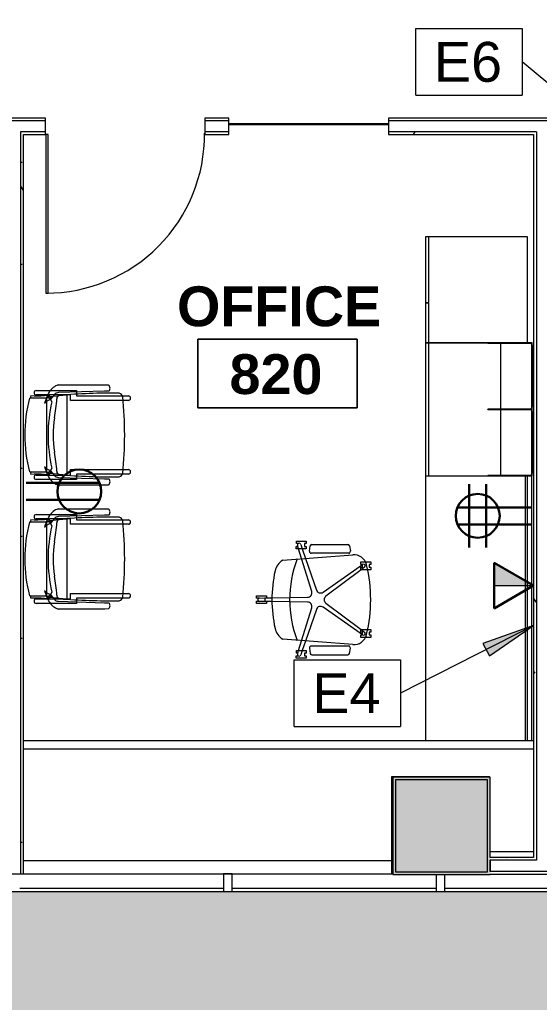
# Model space of a CAD drawing. Header units: inches. Extents: x 240 to 2120, y -1901 to 112.
# Drawn here: x 499.9 to 617.2, y -535.4 to -313.4 of the extents above; entities that cross this region are included whole.
import ezdxf

# ---------------------------------------------------------------- set-up
doc = ezdxf.new("R2010")
doc.units = ezdxf.units.IN
doc.header["$MEASUREMENT"] = 0
for name, color, linetype, lineweight in [('8th floor - 800-805 background_dwg', 8, 'Continuous', 9), ('A-ANNO-KEYN', 231, 'Continuous', 9), ('A-ANNO-NOTE', 131, 'Continuous', 13), ('A-AREA-IDEN', 2, 'Continuous', 9), ('A-DETL-GENF', 92, 'Continuous', 9), ('A-DOOR', 31, 'Continuous', 13), ('A-GLAZ', 151, 'Continuous', 13), ('A-WALL', 113, 'Continuous', 13), ('A-Wall-Bldg', 7, 'Continuous', 9), ('A-WALL-PATT', 111, 'Continuous', 13), ('I-FURN', 30, 'Continuous', 9), ('I-FURN-PNLS', 30, 'Continuous', 9), ('I-WALL', 2, 'Continuous', 13)]:
    doc.layers.add(name, color=color, linetype=linetype, lineweight=lineweight)
doc.styles.add('Arial', font='arial.ttf', dxfattribs={"height": 9})
doc.styles.add('Swis721 Lt BT_B', font='', dxfattribs={"height": 9})
doc.styles.get('Swis721 Lt BT_B').set_extended_font_data('Swis721 Lt BT', bold=True)
pattern_1 = [(0, (0, 0), (30.72, 7.68), [1.267, -21.773, 1.267, -21.773, -122.88]), (0, (0, 0), (30.72, 7.68), [-46.08, 1.267, -44.813, 1.267, -21.773, -53.76]), (0, (0, 0), (30.72, 7.68), [-115.2, 1.267, -14.093, 1.267, -37.133]), (120, (11.52, 3.84), (-22.011075, 22.7643), [1.267, -21.773, 1.267, -21.773, -122.88]), (120, (11.52, 3.84), (-22.011075, 22.7643), [-46.08, 1.267, -44.813, 1.267, -21.773, -53.76]), (120, (11.52, 3.84), (-22.011075, 22.7643), [-115.2, 1.267, -14.093, 1.267, -37.133]), (240, (15.36, 19.2), (-8.708925, -30.4443), [1.267, -21.773, 1.267, -21.773, -122.88]), (240, (15.36, 19.2), (-8.708925, -30.4443), [-46.08, 1.267, -44.813, 1.267, -21.773, -53.76]), (240, (15.36, 19.2), (-8.708925, -30.4443), [-115.2, 1.267, -14.093, 1.267, -37.133])]

# ---------------------------------------------------------------- blocks, each defined once
blk = doc.blocks.new('Single Glass Door - 36_ x 96_-5529913-FIRST FLOOR POWER _ SIGNAL')
at = {"layer": 'A-DOOR', "lineweight": 20}
for p, q in [((17.40625, 37.6875), (17.40625, 1.875)), ((17.90625, 37.6875), (17.40625, 37.6875)), ((17.90625, 1.875), (17.90625, 37.6875)), ((17.40625, 1.875), (17.90625, 1.875))]:
    blk.add_line(p, q, dxfattribs=at)
at = {"layer": 'A-DOOR', "lineweight": 9}
blk.add_arc((17.90625, 1.875), 35.8125, 90, 180.5, dxfattribs=at)
blk = doc.blocks.new('Frameless opening with glazing - 36_ x 84_-5483390-FIRST FLOOR POWER _ SIGNAL')
at = {"layer": 'A-GLAZ', "lineweight": 30}
blk.add_line((-19.5, 0.5), (16.5, 0.5), dxfattribs=at)
blk = doc.blocks.new('F - EXECUTIVE DESK 4 - F - EXECUTIVE DESK 4-V27-FIRST FLOOR POWER _ SIGNAL')
at = {"layer": 'I-FURN'}
for p, q in [((-43.5, 87.06), (-57.5, 87.06)), ((-57.5, 87.06), (-43.5, 87.06)), ((-57.5, 87), (-43.5, 87)), ((-43.5, 87), (-57.5, 87)), ((-28.5, 87.06), (-42.5, 87.06)), ((-42.5, 87.06), (-28.5, 87.06)), ((-42.5, 87), (-28.5, 87)), ((-28.5, 87), (-42.5, 87)), ((-58, 86.56), (-58, 86)), ((-58, 86), (-58, 86.56)), ((-58, 86), (-58, 77.06)), ((-58, 77.06), (-58, 86)), ((-57.94, 77.06), (-57.94, 86.56)), ((-57.94, 86.56), (-57.94, 77.06)), ((-43.06, 86.56), (-43.06, 77.06)), ((-43.06, 77.06), (-43.06, 86.56)), ((-43, 86.56), (-43, 77.06)), ((-43, 77.06), (-43, 86.56)), ((-43, 77.06), (-43, 86.56)), ((-43, 86.56), (-43, 77.06)), ((-42.94, 77.06), (-42.94, 86.56)), ((-42.94, 86.56), (-42.94, 77.06)), ((-28.06, 86.56), (-28.06, 77.06)), ((-28.06, 77.06), (-28.06, 86.56)), ((-28, 77.06), (-28, 86.56)), ((-28, 86.56), (-28, 77.06)), ((-58, 77.06), (-57.94, 77.06)), ((-57.94, 77.06), (-58, 77.06)), ((-43.06, 77.06), (-43, 77.06)), ((-43, 77.06), (-43.06, 77.06)), ((-43, 77.06), (-42.94, 77.06)), ((-42.94, 77.06), (-43, 77.06)), ((-28.06, 77.06), (-28, 77.06)), ((-28, 77.06), (-28.06, 77.06)), ((-8.52, 50.63), (-7.95, 50.63)), ((-8.52, 49.48), (-8.52, 50.63)), ((-8.52, 48.38), (-8.52, 49.48)), ((-7.95, 50.63), (-7.95, 50.25)), ((-7.95, 50.25), (-7.33, 50.25)), ((-7.33, 50.63), (-6.77, 50.63)), ((-7.33, 50.25), (-7.33, 50.63)), ((-7.33, 49.23), (-6.77, 48.48)), ((-6.77, 50.63), (-6.77, 49.91)), ((-6.77, 49.91), (-6.77, 48.38)), ((6.77, 50.63), (7.33, 50.63)), ((6.77, 49.91), (6.77, 50.63)), ((6.77, 48.38), (6.77, 49.91)), ((6.77, 48.48), (7.33, 49.23)), ((7.33, 50.63), (7.33, 50.25)), ((7.33, 50.25), (7.95, 50.25)), ((7.95, 50.63), (8.52, 50.63)), ((7.95, 50.25), (7.95, 50.63)), ((8.52, 50.63), (8.52, 49.48)), ((8.52, 49.48), (8.52, 48.38)), ((-7.95, 48.38), (-8.52, 48.38)), ((-7.95, 48.75), (-7.95, 48.38)), ((-7.33, 48.75), (-7.95, 48.75)), ((-1.69, 39.89), (-7.92, 48.75)), ((-7.33, 48.38), (-7.33, 48.75)), ((-6.77, 48.38), (-7.33, 48.38)), ((-6.77, 48.48), (-0.8, 40.54)), ((0.8, 40.54), (6.77, 48.48)), ((7.92, 48.75), (1.69, 39.89)), ((7.33, 48.38), (6.77, 48.38)), ((7.33, 48.75), (7.33, 48.38)), ((7.95, 48.75), (7.33, 48.75)), ((7.95, 48.38), (7.95, 48.75)), ((8.52, 48.38), (7.95, 48.38)), ((-12.48, 37.34), (-12.48, 45.45)), ((-12.17, 45.82), (-10.94, 46.04)), ((-10.5, 45.67), (-10.5, 37.17)), ((-8.94, 30.77), (-10.16, 46.57)), ((10.16, 46.57), (8.94, 30.77)), ((10.5, 45.67), (10.5, 37.17)), ((12.17, 45.82), (10.94, 46.04)), ((12.48, 37.34), (12.48, 45.45)), ((-9.34, 35.92), (-2.18, 38.37)), ((2.18, 38.37), (9.34, 35.92)), ((-13.24, 36.1), (-12.68, 36.1)), ((-13.24, 33.85), (-13.24, 36.1)), ((-12.68, 36.1), (-12.68, 35.72)), ((-12.68, 35.72), (-12.05, 35.72)), ((-10.93, 36.8), (-12.16, 36.97)), ((-12.05, 36.1), (-11.49, 36.1)), ((-12.05, 35.72), (-12.05, 36.1)), ((-11.49, 36.1), (-11.49, 33.84)), ((-11.49, 35.18), (-9.34, 35.92)), ((-1.84, 37.32), (-9.27, 35.04)), ((-0.42, 28.36), (-0.55, 36.38)), ((0.55, 36.38), (0.42, 28.36)), ((9.27, 35.04), (1.84, 37.32)), ((9.34, 35.92), (11.49, 35.18)), ((10.93, 36.8), (12.16, 36.97)), ((11.49, 36.1), (12.05, 36.1)), ((11.49, 33.85), (11.49, 36.1)), ((12.05, 36.1), (12.05, 35.72)), ((12.05, 35.72), (12.68, 35.72)), ((12.68, 36.1), (13.24, 36.1)), ((12.68, 35.72), (12.68, 36.1)), ((13.24, 36.1), (13.24, 33.84)), ((-12.68, 33.85), (-13.24, 33.85)), ((-12.68, 34.22), (-12.68, 33.85)), ((-12.05, 34.22), (-12.68, 34.22)), ((-12.48, 34.84), (-11.49, 35.18)), ((-12.05, 34.18), (-12.25, 34.12)), ((-12.05, 33.84), (-12.05, 34.22)), ((-11.49, 33.84), (-12.05, 33.84)), ((-11.49, 34.36), (-12.01, 34.2)), ((-9.27, 35.04), (-11.49, 34.36)), ((11.49, 34.36), (9.27, 35.04)), ((11.49, 35.18), (12.48, 34.84)), ((12.01, 34.2), (11.49, 34.36)), ((12.05, 33.85), (11.49, 33.85)), ((12.05, 34.22), (12.05, 33.85)), ((12.68, 34.22), (12.05, 34.22)), ((12.25, 34.12), (12.05, 34.18)), ((12.68, 33.84), (12.68, 34.22)), ((13.24, 33.84), (12.68, 33.84)), ((-0.87, 27.11), (-0.31, 27.11)), ((-0.87, 24.87), (-0.87, 27.11)), ((-0.4, 27.11), (-0.42, 28.36)), ((-0.38, 25.5), (-0.4, 27.11)), ((-0.31, 27.11), (-0.31, 26.74)), ((-0.31, 26.74), (0.31, 26.74)), ((0.31, 27.11), (0.88, 27.11)), ((0.31, 26.74), (0.31, 27.11)), ((0.4, 27.11), (0.38, 25.5)), ((0.42, 28.36), (0.4, 27.11)), ((0.88, 27.11), (0.88, 24.86)), ((-0.31, 24.87), (-0.87, 24.87)), ((-0.31, 25.24), (-0.31, 24.87)), ((0.31, 25.24), (-0.31, 25.24)), ((0.31, 24.86), (0.31, 25.24)), ((0.88, 24.86), (0.31, 24.86))]:
    blk.add_line(p, q, dxfattribs=at)
for centre, radius, start, end in [((-57.5, 86.56), 0.5, 90, 180), ((-57.5, 86.56), 0.5, 151.7279, 180), ((-57.5, 86.56), 0.438, 90, 180), ((-57.5, 86.56), 0.438, 90, 180), ((-57.5, 86.56), 0.5, 120, 150), ((-57.5, 86.56), 0.5, 91.7852, 118.6525), ((-43.5, 86.56), 0.5, 360, 90), ((-43.5, 86.56), 0.5, 61.5993, 90), ((-43.5, 86.56), 0.438, 360, 90), ((-43.5, 86.56), 0.438, 0, 90), ((-43.5, 86.56), 0.5, 30, 60), ((-43.5, 86.56), 0.5, 0, 28.2721), ((-42.5, 86.56), 0.5, 90, 180), ((-42.5, 86.56), 0.5, 151.7279, 180), ((-42.5, 86.56), 0.438, 90, 180), ((-42.5, 86.56), 0.438, 90, 180), ((-42.5, 86.56), 0.5, 120, 150), ((-42.5, 86.56), 0.5, 91.7852, 118.6525), ((-28.5, 86.56), 0.5, 360, 90), ((-28.5, 86.56), 0.5, 61.5993, 90), ((-28.5, 86.56), 0.438, 360, 90), ((-28.5, 86.56), 0.438, 0, 90), ((-28.5, 86.56), 0.5, 30, 60), ((-28.5, 86.56), 0.5, 0, 28.2721), ((-7.17, 46.8), 3, 103.1926, 184.4149), ((-7.64, 49.02), 0.377, 146.6285, 213.6746), ((-7.64, 49.02), 0.377, 82.7528, 141), ((0, 16.2), 34.43, 76.8074, 103.1926), ((-7.64, 49.02), 0.377, 36, 81), ((7.64, 49.02), 0.377, 84, 144), ((7.64, 49.02), 0.377, 39, 82.7592), ((7.17, 46.8), 3, 355.5851, 76.8074), ((7.64, 49.02), 0.377, 326.3254, 33.3715), ((-12.1, 45.45), 0.375, 100, 180), ((-10.87, 45.67), 0.375, 0, 100), ((10.87, 45.67), 0.375, 80, 180), ((12.1, 45.45), 0.375, 0, 80), ((0, 41.14), 1, 216.9088, 270), ((0, 41.14), 1, 270, 323.0912), ((-2.51, 39.31), 1, 288.9088, 315.4544), ((-2.51, 39.31), 1, 317.9659, 342), ((-2.51, 39.31), 1, 342, 35.0912), ((2.51, 39.31), 1, 144.9088, 198), ((2.51, 39.31), 1, 198, 222.0341), ((2.51, 39.31), 1, 224.5456, 251.0912), ((-12.1, 37.34), 0.375, 180, 262), ((-10.87, 37.17), 0.375, 262, 0), ((-1.55, 36.37), 1, 54, 107.0912), ((-1.55, 36.37), 1, 0.9088, 54), ((1.55, 36.37), 1, 126, 179.0912), ((1.55, 36.37), 1, 72.9088, 126), ((10.87, 37.17), 0.375, 180, 278), ((12.1, 37.34), 0.375, 278, 0), ((-12.36, 34.48), 0.377, 153, 213), ((-12.36, 34.48), 0.377, 108, 146.6414), ((-12.36, 34.48), 0.377, 213.9151, 224.5315), ((-12.36, 34.48), 0.377, 228, 288), ((0, 57.72), 25.39, 248.7648, 291.2352), ((12.36, 34.48), 0.377, 252, 312), ((12.36, 34.48), 0.377, 33.3586, 72), ((12.36, 34.48), 0.377, 327, 27), ((-5.62, 32.91), 3.95, 212.6919, 257.3081), ((0, 57.86), 29.53, 257.3081, 282.6919), ((5.62, 32.91), 3.95, 282.6919, 327.3081), ((0, 25.5), 0.377, 180, 210), ((0, 25.5), 0.377, 213.5582, 224.2857), ((0, 25.5), 0.377, 225, 315), ((0, 25.5), 0.377, 330, 0)]:
    blk.add_arc(centre, radius, start, end, dxfattribs=at)
at = {"layer": 'I-FURN-PNLS'}
for p, q in [((-43, 87.06), (-58, 87.06)), ((-58, 87.06), (-58, 86)), ((-57.74, 87), (-58, 87)), ((-58, 87), (-58, 86.56)), ((-57.94, 77.06), (-57.94, 87)), ((-57.94, 87), (-43.06, 87)), ((-57.67, 87), (-57.74, 87)), ((-57.62, 87), (-57.67, 87)), ((-57.5, 87), (-57.59, 87)), ((-43.5, 87), (-57.5, 87)), ((-43.41, 87), (-43.5, 87)), ((-43.33, 87), (-43.38, 87)), ((-43.26, 87), (-43.33, 87)), ((-42.74, 87), (-43.26, 87)), ((-43.06, 87), (-43.06, 77.06)), ((-28, 87.06), (-43, 87.06)), ((-43, 87.06), (-43, 77.06)), ((-43, 77.06), (-43, 87.06)), ((-42.94, 77.06), (-42.94, 87)), ((-42.94, 87), (-28.06, 87)), ((-42.67, 87), (-42.74, 87)), ((-42.62, 87), (-42.67, 87)), ((-42.5, 87), (-42.59, 87)), ((-28.5, 87), (-42.5, 87)), ((-28.41, 87), (-28.5, 87)), ((-28.33, 87), (-28.38, 87)), ((-28.26, 87), (-28.33, 87)), ((-28, 87), (-28.26, 87)), ((-28.06, 87), (-28.06, 77.06)), ((-28, 77.06), (-28, 87.06)), ((31.81, 87), (-28, 87)), ((-58, 86), (-82, 86)), ((-82, 86), (-82, 63)), ((-58, 86.56), (-58, 86)), ((-58, 86), (-58, 77.06)), ((-58, 63), (-58, 86)), ((-58, 86), (-58, 77.06)), ((31.81, 86), (-28, 86)), ((-28, 86), (-28, 85.53)), ((-28, 85.53), (31.81, 85.53)), ((-58, 80), (-58, 77.06)), ((-43.06, 80), (-57.94, 80)), ((-28.06, 80), (-42.94, 80)), ((-28, 77.06), (-28, 80)), ((-58, 77.06), (-57.94, 77.06)), ((-58, 77.06), (-58, 63.75)), ((-58, 77.06), (-58, 63)), ((-43.06, 77.06), (-43, 77.06)), ((-43, 77.06), (-42.94, 77.06)), ((-28.06, 77.06), (-28, 77.06)), ((-28, 63.75), (-28, 77.06)), ((-67.12, 63.75), (-82, 63.75)), ((-82, 63.75), (-82, 63)), ((-67.12, 63.75), (-82, 63.75)), ((-82, 63.75), (-82, 63)), ((-67.12, 63.75), (-82, 63.75)), ((-82, 63.75), (-82, 63)), ((-82, 63), (-58, 63)), ((-82, 63), (-67.12, 63)), ((-82, 63), (-67.12, 63)), ((-82, 63), (-67.12, 63)), ((-67.12, 63), (-67.12, 63.75)), ((-67.12, 63), (-67.12, 63.75)), ((-67.12, 63), (-67.12, 63.75)), ((-58, 63.75), (-67, 63.75)), ((-67, 63.75), (-67, 63)), ((-67, 63), (-58, 63)), ((-58, 63), (-58, 63.75)), ((-58, 63.75), (-58, 63)), ((-28, 63.75), (-58, 63.75)), ((-58, 63.75), (-58, 63)), ((-28, 63.75), (-58, 63.75)), ((-58, 63.75), (-58, 63)), ((-58, 63), (-28, 63)), ((-58, 63), (-28, 63)), ((-58, 63), (-28, 63)), ((-58, 63), (31.81, 63)), ((-28, 63), (-28, 63.75)), ((-28, 63), (-28, 63.75)), ((-28, 63), (-28, 63.75))]:
    blk.add_line(p, q, dxfattribs=at)
blk = doc.blocks.new('F-Haworth_Chair_X99-Seminar - X99 Seminar Chair with Glides-V37-FIRST FLOOR POWER _ SIGNAL')
at = {"layer": 'I-FURN'}
for p, q in [((-8.82, 9.44), (-8.82, 10.78)), ((-8.82, -0.89), (-8.82, 9.44)), ((-7.83, 10.78), (-7.83, 9.57)), ((-7.83, 9.57), (-7.83, -2.27)), ((7.83, 9.57), (7.83, 10.78)), ((7.83, -2.27), (7.83, 9.57)), ((8.82, 10.78), (8.82, 9.44)), ((8.82, 9.44), (8.82, -0.89)), ((-11.32, 5.48), (-11.3, 6.32)), ((-11.32, -5.06), (-11.32, 5.48)), ((-9.92, 6.36), (-9.92, 5.36)), ((-9.92, 5.36), (-9.57, -4.97)), ((9.57, -4.97), (9.92, 5.36)), ((9.92, 5.36), (9.92, 6.36)), ((11.3, 6.32), (11.32, 5.48)), ((11.32, 5.48), (11.32, -5.06)), ((-10.07, -0.89), (-9.71, -0.89)), ((-10.07, -2.27), (-10.07, -0.89)), ((-9.71, -0.89), (-9.2, -0.89)), ((-9.2, -0.89), (-8.82, -0.89)), ((8.82, -0.89), (9.2, -0.89)), ((9.2, -0.89), (9.71, -0.89)), ((9.71, -0.89), (10.07, -0.89)), ((10.07, -0.89), (10.07, -2.27)), ((-10.04, -2.27), (-10.07, -2.27)), ((-10.04, -4.99), (-10.04, -2.27)), ((-9.07, -3.12), (9.07, -3.12)), ((-9.07, -3.2), (-9.07, -3.12)), ((-8.9, -4.8), (-9.07, -3.2)), ((-9.04, -2.27), (-9.04, -3.12)), ((-7.83, -2.27), (-9.04, -2.27)), ((-9.04, -3.12), (-9.04, -3.43)), ((-9.04, -3.43), (-9.04, -3.62)), ((-9.04, -3.63), (-9.04, -5.99)), ((9.04, -2.27), (7.83, -2.27)), ((9.07, -3.2), (8.9, -4.8)), ((9.04, -3.12), (9.04, -2.27)), ((9.04, -3.43), (9.04, -3.12)), ((9.04, -3.62), (9.04, -3.43)), ((9.04, -5.99), (9.04, -3.63)), ((9.07, -3.12), (9.07, -3.2)), ((10.04, -2.27), (10.04, -4.99)), ((10.07, -2.27), (10.04, -2.27)), ((-10.04, -6.81), (-10.04, -5)), ((-9.13, -5.92), (-8.07, -6.77)), ((-9.04, -5.99), (-9.04, -7.4)), ((-8.88, -4.99), (-8.89, -4.91)), ((-8.75, -6.22), (-8.88, -4.99)), ((-8.68, -6.87), (-8.75, -6.22)), ((8.07, -6.77), (9.13, -5.92)), ((8.75, -6.22), (8.68, -6.87)), ((8.88, -4.99), (8.75, -6.22)), ((8.89, -4.91), (8.88, -4.99)), ((9.04, -7.4), (9.04, -5.99)), ((10.04, -5), (10.04, -6.81)), ((-10.04, -10.02), (-10.04, -6.81)), ((-9.04, -7.4), (-9.04, -10.02)), ((-8.62, -7.42), (-8.68, -6.87)), ((-8.6, -7.6), (-8.62, -7.43)), ((-8.61, -6.81), (-8.23, -6.95)), ((-8.49, -7.6), (-8.56, -7.6)), ((-8.42, -7.57), (-8.34, -11.37)), ((-8.34, -11.52), (-8.42, -7.57)), ((-7.65, -7.6), (-8.4, -7.6)), ((-8.03, -6.81), (-7.95, -6.87)), ((7.65, -7.6), (-7.65, -7.6)), ((-7.18, -7.99), (-7.21, -8.13)), ((7.21, -8.13), (7.18, -7.99)), ((8.4, -7.6), (7.65, -7.6)), ((7.95, -6.87), (8.03, -6.81)), ((8.23, -6.95), (8.61, -6.81)), ((8.34, -11.37), (8.42, -7.57)), ((8.42, -7.57), (8.34, -11.52)), ((8.56, -7.6), (8.49, -7.6)), ((8.6, -7.6), (8.56, -7.6)), ((8.62, -7.43), (8.6, -7.6)), ((8.68, -6.87), (8.62, -7.42)), ((9.04, -10.02), (9.04, -7.4)), ((10.04, -6.81), (10.04, -10.02))]:
    blk.add_line(p, q, dxfattribs=at)
for centre, radius, start, end in [((-8.32, 10.78), 0.495, 0, 180), ((8.32, 10.78), 0.495, 0, 180), ((-8.21, 8.28), 1.31, 110.0433, 159.9567), ((0, -75.01), 84.96, 84.1475, 95.8525), ((8.21, 8.28), 1.31, 20.0433, 69.9567), ((144.06, 7.32), 153.52, 179.4749, 184.5213), ((-144.06, 7.32), 153.52, 355.4787, 0.5251), ((-10.58, 5.68), 0.956, 45.8901, 138.1099), ((10.58, 5.68), 0.956, 41.8901, 134.1099), ((-7.87, -3.92), 3.63, 198.1789, 238.0478), ((-8.18, -4.9), 1.39, 182.8013, 227.1078), ((-8.24, -4.59), 0.763, 194.2338, 275.7662), ((-7.37, -7.55), 1.05, 95.9554, 181.1786), ((-11.32, -48.08), 42.84, 79.9767, 85.7699), ((0, 26.49), 33.83, 257.2285, 282.7715), ((0, 15.97), 22.19, 259.9767, 280.0233), ((11.32, -48.08), 42.84, 94.2301, 100.0233), ((7.37, -7.55), 1.05, 358.8214, 84.0446), ((8.24, -4.59), 0.763, 264.2338, 345.7662), ((8.18, -4.9), 1.39, 312.8922, 357.1987), ((7.87, -3.92), 3.63, 301.9522, 341.8211), ((-4.71, 1.15), 9.61, 238.0478, 243.9964), ((-5.2, -7.86), 3.74, 170.0936, 184.0143), ((-36.06, -10.03), 27.2, 357.4882, 4.0143), ((-4.71, 1.15), 9.61, 243.9964, 246.4906), ((-8.28, -7.33), 0.613, 122.5427, 170.0936), ((-4.71, 1.15), 9.61, 246.6393, 247.073), ((-7.37, -7.55), 1.05, 145.2002, 181.1786), ((-4.71, 1.15), 9.61, 247.2631, 254.9334), ((-6.55, -6.76), 1.38, 185.0878, 212.4248), ((-6.55, -6.76), 1.38, 214.0187, 242.9497), ((6.55, -6.76), 1.38, 297.0503, 325.9813), ((4.71, 1.15), 9.61, 285.0666, 292.7369), ((6.55, -6.76), 1.38, 327.5752, 354.9122), ((7.37, -7.55), 1.05, 358.8214, 34.7998), ((4.71, 1.15), 9.61, 292.927, 293.3607), ((4.71, 1.15), 9.61, 293.5094, 296.0036), ((8.28, -7.33), 0.613, 9.9064, 57.4573), ((36.06, -10.03), 27.2, 175.9857, 182.5118), ((5.2, -7.86), 3.74, 355.9857, 9.9064), ((4.71, 1.15), 9.61, 296.0036, 301.9522), ((-9.54, -10.02), 0.498, 180, 0), ((9.54, -10.02), 0.498, 180, 0), ((0, 20.73), 33.17, 254.4478, 255.4234), ((0, 20.29), 32.89, 255.304, 284.6925), ((0, 20.73), 33.17, 284.5766, 285.5522)]:
    blk.add_arc(centre, radius, start, end, dxfattribs=at)
blk = doc.blocks.new('F-Haworth_Chair_X99-Seminar - X99 Seminar Chair with Glides-V38-FIRST FLOOR POWER _ SIGNAL')
at = {"layer": 'I-FURN'}
for p, q in [((-8.82, 9.44), (-8.82, 10.78)), ((-8.82, -0.89), (-8.82, 9.44)), ((-7.83, 10.78), (-7.83, 9.57)), ((-7.83, 9.57), (-7.83, -2.27)), ((7.83, 9.57), (7.83, 10.78)), ((7.83, -2.27), (7.83, 9.57)), ((8.82, 10.78), (8.82, 9.44)), ((8.82, 9.44), (8.82, -0.89)), ((-11.32, 5.48), (-11.3, 6.32)), ((-11.32, -5.06), (-11.32, 5.48)), ((-9.92, 6.36), (-9.92, 5.36)), ((-9.92, 5.36), (-9.57, -4.97)), ((9.57, -4.97), (9.92, 5.36)), ((9.92, 5.36), (9.92, 6.36)), ((11.3, 6.32), (11.32, 5.48)), ((11.32, 5.48), (11.32, -5.06)), ((-10.07, -0.89), (-9.71, -0.89)), ((-10.07, -2.27), (-10.07, -0.89)), ((-9.71, -0.89), (-9.2, -0.89)), ((-9.2, -0.89), (-8.82, -0.89)), ((8.82, -0.89), (9.2, -0.89)), ((9.2, -0.89), (9.71, -0.89)), ((9.71, -0.89), (10.07, -0.89)), ((10.07, -0.89), (10.07, -2.27)), ((-10.04, -2.27), (-10.07, -2.27)), ((-10.04, -4.99), (-10.04, -2.27)), ((-9.07, -3.12), (9.07, -3.12)), ((-9.07, -3.2), (-9.07, -3.12)), ((-8.9, -4.8), (-9.07, -3.2)), ((-9.04, -2.27), (-9.04, -3.12)), ((-7.83, -2.27), (-9.04, -2.27)), ((-9.04, -3.12), (-9.04, -3.43)), ((-9.04, -3.43), (-9.04, -3.62)), ((-9.04, -3.63), (-9.04, -5.99)), ((9.04, -2.27), (7.83, -2.27)), ((9.07, -3.2), (8.9, -4.8)), ((9.04, -3.12), (9.04, -2.27)), ((9.04, -3.43), (9.04, -3.12)), ((9.04, -3.62), (9.04, -3.43)), ((9.04, -5.99), (9.04, -3.63)), ((9.07, -3.12), (9.07, -3.2)), ((10.04, -2.27), (10.04, -4.99)), ((10.07, -2.27), (10.04, -2.27)), ((-10.04, -6.81), (-10.04, -5)), ((-9.13, -5.92), (-8.07, -6.77)), ((-9.04, -5.99), (-9.04, -7.4)), ((-8.88, -4.99), (-8.89, -4.91)), ((-8.75, -6.22), (-8.88, -4.99)), ((-8.68, -6.87), (-8.75, -6.22)), ((8.07, -6.77), (9.13, -5.92)), ((8.75, -6.22), (8.68, -6.87)), ((8.88, -4.99), (8.75, -6.22)), ((8.89, -4.91), (8.88, -4.99)), ((9.04, -7.4), (9.04, -5.99)), ((10.04, -5), (10.04, -6.81)), ((-10.04, -10.02), (-10.04, -6.81)), ((-9.04, -7.4), (-9.04, -10.02)), ((-8.62, -7.42), (-8.68, -6.87)), ((-8.6, -7.6), (-8.62, -7.43)), ((-8.61, -6.81), (-8.23, -6.95)), ((-8.49, -7.6), (-8.56, -7.6)), ((-8.42, -7.57), (-8.34, -11.37)), ((-8.34, -11.52), (-8.42, -7.57)), ((-7.65, -7.6), (-8.4, -7.6)), ((-8.03, -6.81), (-7.95, -6.87)), ((7.65, -7.6), (-7.65, -7.6)), ((-7.18, -7.99), (-7.21, -8.13)), ((7.21, -8.13), (7.18, -7.99)), ((8.4, -7.6), (7.65, -7.6)), ((7.95, -6.87), (8.03, -6.81)), ((8.23, -6.95), (8.61, -6.81)), ((8.34, -11.37), (8.42, -7.57)), ((8.42, -7.57), (8.34, -11.52)), ((8.56, -7.6), (8.49, -7.6)), ((8.62, -7.43), (8.6, -7.6)), ((8.68, -6.87), (8.62, -7.42)), ((9.04, -10.02), (9.04, -7.4)), ((10.04, -6.81), (10.04, -10.02))]:
    blk.add_line(p, q, dxfattribs=at)
for centre, radius, start, end in [((-8.32, 10.78), 0.495, 0, 180), ((8.32, 10.78), 0.495, 0, 180), ((-8.21, 8.28), 1.31, 110.0433, 159.9567), ((0, -75.01), 84.96, 84.1475, 95.8525), ((8.21, 8.28), 1.31, 20.0433, 69.9567), ((144.06, 7.32), 153.52, 179.4749, 184.5213), ((-144.06, 7.32), 153.52, 355.4787, 0.5251), ((-10.58, 5.68), 0.956, 45.8901, 138.1099), ((10.58, 5.68), 0.956, 41.8901, 134.1099), ((-7.87, -3.92), 3.63, 198.1789, 238.0478), ((-8.18, -4.9), 1.39, 182.8013, 227.1078), ((-8.24, -4.59), 0.763, 194.2338, 275.7662), ((-7.37, -7.55), 1.05, 95.9554, 181.1786), ((-11.32, -48.08), 42.84, 79.9767, 85.7699), ((0, 26.49), 33.83, 257.2285, 282.7715), ((0, 15.97), 22.19, 259.9767, 280.0233), ((11.32, -48.08), 42.84, 94.2301, 100.0233), ((7.37, -7.55), 1.05, 358.8214, 84.0446), ((8.24, -4.59), 0.763, 264.2338, 345.7662), ((8.18, -4.9), 1.39, 312.8922, 357.1987), ((7.87, -3.92), 3.63, 301.9522, 341.8211), ((-4.71, 1.15), 9.61, 238.0478, 243.9964), ((-5.2, -7.86), 3.74, 170.0936, 184.0143), ((-36.06, -10.03), 27.2, 357.4882, 4.0143), ((-4.71, 1.15), 9.61, 243.9964, 246.4906), ((-8.28, -7.33), 0.613, 122.5427, 170.0936), ((-4.71, 1.15), 9.61, 246.6393, 247.073), ((-7.37, -7.55), 1.05, 145.2002, 181.1786), ((-4.71, 1.15), 9.61, 247.2631, 254.9334), ((-6.55, -6.76), 1.38, 185.0878, 212.4248), ((-6.55, -6.76), 1.38, 214.0187, 242.9497), ((6.55, -6.76), 1.38, 297.0503, 325.9813), ((4.71, 1.15), 9.61, 285.0666, 292.7369), ((6.55, -6.76), 1.38, 327.5752, 354.9122), ((7.37, -7.55), 1.05, 358.8214, 34.7998), ((4.71, 1.15), 9.61, 292.927, 293.3607), ((4.71, 1.15), 9.61, 293.5094, 296.0036), ((8.28, -7.33), 0.613, 9.9064, 57.4573), ((36.06, -10.03), 27.2, 175.9857, 182.5118), ((5.2, -7.86), 3.74, 355.9857, 9.9064), ((4.71, 1.15), 9.61, 296.0036, 301.9522), ((-9.54, -10.02), 0.498, 180, 0), ((9.54, -10.02), 0.498, 180, 0), ((0, 20.73), 33.17, 254.4478, 255.4234), ((0, 20.29), 32.89, 255.304, 284.6925), ((0, 20.73), 33.17, 284.5766, 285.5522)]:
    blk.add_arc(centre, radius, start, end, dxfattribs=at)
blk = doc.blocks.new('8th floor - 800-805 background_dwg-4807125-FIRST FLOOR POWER _ SIGNAL')
at = {"layer": 'A-Wall-Bldg'}
blk.add_hatch(color=256, dxfattribs=at).paths.add_polyline_path([(925.58, -171.24), (903.67, -171.24), (903.67, -149.42), (903.58, -149.42), (903.57, -171.42), (925.58, -171.42)], flags=0)
for p, q in [((929.56, 92.36), (929.56, -515.74)), ((928.81, -113.42), (928.81, -159.42)), ((920.59, -139.42), (920.59, -149.24)), ((928.82, -161.42), (928.82, -207.42)), ((922.51, -254.58), (922.51, -171.42)), ((925.59, -171.24), (925.59, -515.74)), ((928.82, -209.42), (928.82, -255.42))]:
    blk.add_line(p, q, dxfattribs=at)
at = {"layer": 'A-Wall-Bldg', "flags": 128}
for points in [[(903.57, -171.42), (903.57, -149.42), (903.67, -149.42)], [(925.67, -161.42), (929.52, -161.42), (929.52, -159.43), (925.67, -159.43)], [(925.58, -171.23), (925.58, -171.42), (903.57, -171.42)], [(925.56, -207.43), (925.56, -209.42), (929.52, -209.42), (929.52, -207.43), (925.56, -207.43)]]:
    blk.add_lwpolyline(points, dxfattribs=at)
blk = doc.blocks.new('Room Tag - Room Name and Number-3379422-FIRST FLOOR POWER _ SIGNAL')
at = {"layer": 'A-AREA-IDEN'}
for p, q in [((-0.1881, -0.1636), (-0.1881, -0.0018)), ((-0.1881, -0.0018), (0.1869, -0.0018)), ((0.1869, -0.0018), (-0.1881, -0.0018)), ((-0.1881, -0.0018), (-0.1881, -0.1636)), ((0.1869, -0.0018), (0.1869, -0.1636)), ((0.1869, -0.1636), (0.1869, -0.0018)), ((0.1869, -0.1636), (-0.1881, -0.1636)), ((-0.1881, -0.1636), (0.1869, -0.1636))]:
    blk.add_line(p, q, dxfattribs=at)
blk = doc.blocks.new('Keynote Tag - Keynote Number - Boxed-135510-FIRST FLOOR POWER _ SIGNAL')
at = {"layer": 'A-ANNO-KEYN'}
for p, q in [((-0.125, -0.0792), (-0.125, 0.0781)), ((-0.125, 0.0781), (0.125, 0.0781)), ((0.125, 0.0781), (0.125, -0.0792)), ((-0.125, -0.0792), (0.125, -0.0792))]:
    blk.add_line(p, q, dxfattribs=at)

msp = doc.modelspace()

# ---------------------------------------------------------------- hatches: boundary and pattern name
at = {"layer": 'A-ANNO-KEYN'}
msp.add_hatch(color=256, dxfattribs=at).paths.add_polyline_path([(615.92, -450.27), (604.51, -454.31), (605.95, -457.12)], flags=0)
at = {"layer": 'A-ANNO-NOTE', "lineweight": 9}
msp.add_hatch(color=256, dxfattribs=at).paths.add_polyline_path([(615.95, -441.22), (607.02, -436.07), (607.02, -441.22)], flags=0)
at = {"layer": 'A-DETL-GENF'}
h = msp.add_hatch(color=254, dxfattribs=at)
h.paths.add_polyline_path([(768.71, -1901.45), (848.14, -1901.45), (893.48, -1789.26), (903.31, -1793.24), (859.57, -1901.45), (2110.78, -1901.45), (2110.78, -176.86), (2008.52, -429.97), (1892.39, -383.05), (1892.39, -747.55), (1888.89, -747.53), (1888.89, -489.42), (1881.89, -489.42), (1881.89, -485.92), (1888.89, -485.92), (1888.89, -381.64), (1871.3, -374.53), (1913.44, -270.22), (1928.64, -276.36), (1927.33, -279.61), (1915.37, -274.78), (1875.85, -372.6), (2006.58, -425.41), (2068.3, -272.67), (1992.86, -242.19), (1970.67, -297.12), (1964.41, -294.59), (1965.72, -291.35), (1968.74, -292.56), (1989.62, -240.88), (1981.97, -237.79), (1983.28, -234.55), (2069.61, -269.42), (2110.78, -167.52), (2110.78, 42.18), (1940.83, 110.88), (1553.94, 110.88), (1494.21, -36.95), (1610.28, -83.84), (1608.97, -87.09), (1480.15, -35.04), (1481.46, -31.8), (1490.97, -35.64), (1550.16, 110.88), (1346.5, 110.88), (1315.87, 35.15), (1393.31, 3.82), (1393.43, 4.11), (1413.83, -4.13), (1413.75, -4.44), (1444.38, -16.81), (1443.06, -20.06), (1412.41, -7.67), (1405.5, -24.75), (1385.1, -16.51), (1392, 0.57), (1294.39, 40.06), (1295.7, 43.3), (1312.62, 36.46), (1342.72, 110.88), (1145.86, 110.88), (1150.94, 108.82), (1148.52, 102.84), (1258.62, 58.3), (1257.31, 55.06), (1147.2, 99.6), (1139.52, 80.6), (1115.51, 90.32), (1123.83, 110.88), (631.53, 110.88), (624.73, 94.03), (792.9, 26), (797.01, 36.17), (959.52, -29.48), (958.26, -32.61), (992.67, -46.53), (992.63, -46.63), (994.78, -47.5), (992.9, -52.14), (941.31, -31.15), (849.57, 5.96), (814.09, -81.84), (958.72, -140.67), (994.81, -155.26), (1030.39, -67.29), (1026.24, -65.61), (1028.12, -60.98), (1029.71, -61.62), (1029.75, -61.53), (1058.18, -73.03), (1058.18, -73.13), (1059, -73.46), (1057.13, -78.1), (1037.81, -70.29), (1002.22, -158.26), (1015.08, -163.45), (1018.42, -155.21), (1038.81, -163.45), (1030.57, -183.85), (1010.17, -175.6), (1010.93, -173.71), (998.08, -168.51), (976.49, -221.88), (1215.66, -318.63), (1265.23, -195.93), (1222.67, -178.72), (1234.4, -149.74), (1090.72, -91.66), (1092.59, -87.03), (1095.23, -88.1), (1095.26, -88.03), (1285.7, -165.08), (1283.82, -169.72), (1280.66, -168.44), (1244.39, -258.21), (1281.37, -273.17), (1285.43, -263.13), (1305.83, -271.37), (1298.33, -289.91), (1307.84, -293.76), (1347.55, -195.48), (1317.23, -183.22), (1319.1, -178.59), (1352.67, -192.15), (1350.81, -196.83), (1494.45, -254.87), (1496.31, -250.28), (1637.87, -307.47), (1637.86, -1157.84), (1596.49, -1157.84), (1596.49, -1238.44), (1393.68, -1238.48), (1390.34, -1246.85), (1390.34, -1238.44), (1388.86, -1238.44), (1388.86, -855.25), (1285.16, -925.18), (1265.15, -975.36), (1229.33, -960.88), (1199.86, -980.75), (1179.39, -995), (1206.13, -1033.42), (1190.34, -1072.48), (1093.05, -928.2), (1092.62, -927.66), (1092.08, -927.23), (1091.46, -926.93), (1090.79, -926.79), (1090.1, -926.8), (1089.43, -926.97), (1088.82, -927.28), (1040.99, -959.53), (1028.72, -950.31), (1016.73, -940.73), (1005.04, -930.78), (993.65, -920.48), (982.58, -909.85), (971.84, -898.88), (960.67, -886.71), (951.38, -876), (941.31, -863.63), (932.34, -851.92), (923.37, -839.46), (914.79, -826.73), (906.6, -813.75), (898.8, -800.52), (891.41, -787.07), (884.43, -773.4), (877.86, -759.52), (871.72, -745.45), (866.01, -731.2), (860.73, -716.79), (855.89, -702.22), (851.5, -687.51), (847.55, -672.68), (895.3, -640.47), (895.87, -640), (896.35, -639.3), (896.59, -638.72), (896.69, -637.99), (896.59, -637.19), (896.31, -636.49), (811.28, -510.38), (305.2, -510.38), (305.2, -339.24), (300.95, -339.24), (300.95, -335.74), (343.64, -335.74), (357.87, -300.53), (351.67, -298.02), (362.17, -272.03), (368.37, -274.53), (394.33, -210.29), (355.22, -194.49), (356.53, -191.24), (362.31, -193.57), (381.76, -145.42), (375.99, -143.08), (377.3, -139.84), (416.41, -155.63), (461.67, -43.6), (434.32, -32.55), (437.22, -25.37), (440.47, -26.68), (438.87, -30.62), (552.11, -76.36), (596.87, 34.43), (483.64, 80.18), (475.59, 60.26), (481.6, 57.83), (472.61, 35.57), (466.6, 38), (455.45, 10.41), (452.21, 11.72), (463.35, 39.31), (450.36, 44.57), (459.35, 66.82), (472.35, 61.57), (481.71, 84.74), (598.18, 37.68), (627.76, 110.88), (239.63, 110.88), (239.63, -1901.45), (699.56, -1901.45)], flags=0)
h.paths.add_polyline_path([(2042.78, -1867.18), (1791.78, -1867.14), (1791.78, -1754.78), (1749.79, -1754.77), (1749.79, -1772.24), (1727.79, -1772.24), (1727.79, -1754.77), (1697.8, -1754.77), (1697.85, -1292.15), (1701.85, -1294.47), (1713.86, -1294.47), (1713.86, -1292.15), (1734.76, -1292.74), (1734.76, -1303.1), (1734.84, -1302.52), (1734.84, -1318.53), (1701.85, -1318.49), (1701.85, -1414.52), (1805.83, -1414.53), (1805.83, -1318.54), (1776.85, -1318.53), (1776.85, -1302.53), (1838.84, -1302.53), (1838.84, -1314.53), (1838.84, -1314.54), (1838.84, -1318.54), (1809.84, -1318.54), (1809.84, -1414.54), (1913.83, -1414.55), (1913.84, -1318.55), (1880.85, -1318.55), (1880.85, -1302.54), (1942.84, -1302.55), (1942.84, -1314.55), (1942.84, -1314.56), (1942.84, -1318.55), (1984.84, -1318.55), (1984.85, -1302.55), (2016.85, -1302.55), (2016.85, -1292.19), (2020.86, -1292.19), (2020.86, -1287.79), (2037.86, -1287.8), (2037.86, -1292.2), (2041.86, -1292.2), (2041.83, -1516.2), (2024.82, -1516.21), (2024.82, -1451.2), (1895.83, -1451.19), (1895.82, -1455.33), (1890.83, -1455.33), (1890.83, -1428.02), (1713.83, -1428.02), (1713.82, -1454.52), (1701.82, -1454.52), (1701.82, -1571.24), (1890.81, -1571.25), (1890.83, -1494.33), (1895.83, -1494.33), (1895.83, -1511.19), (1939.54, -1511.2), (1939.54, -1516.19), (1895.82, -1516.19), (1895.82, -1564.19), (1983.82, -1564.19), (1983.82, -1516.2), (1978.54, -1516.19), (1978.54, -1511.2), (1988.82, -1511.2), (1988.81, -1655.26), (1978.24, -1655.26), (1978.24, -1650.26), (1983.81, -1650.25), (1983.81, -1610.67), (1964.48, -1610.67), (1964.48, -1590.14), (1923.81, -1590.15), (1923.81, -1650.25), (1939.24, -1650.26), (1939.24, -1655.26), (1923.81, -1655.27), (1923.8, -1671.22), (1918.81, -1671.22), (1918.81, -1595.25), (1701.8, -1595.25), (1701.8, -1715.23), (1724.02, -1715.23), (1724.02, -1742.37), (1887.8, -1742.37), (1887.8, -1715.25), (1918.8, -1715.25), (1918.81, -1710.22), (1923.8, -1710.22), (1923.8, -1715.25), (2024.8, -1715.26), (2024.81, -1650.26), (2042.81, -1650.26), (2042.78, -1820.31), (2037.8, -1820.31), (2037.78, -1720.27), (1985.8, -1720.27), (1985.8, -1761.17), (2015.78, -1761.17), (2015.79, -1750.26), (2037.79, -1750.26), (2037.78, -1772.26), (2015.78, -1772.26), (2015.78, -1766.17), (1837.78, -1766.16), (1837.79, -1862.15), (2037.78, -1862.15), (2037.8, -1859.32), (2042.78, -1859.31), (2042.78, -1862.18)], flags=0)
h.paths.add_polyline_path([(1832.78, -1862.15), (1832.79, -1862.14), (1832.79, -1754.79), (1796.79, -1754.78), (1796.79, -1862.14)], flags=0)
h.paths.add_polyline_path([(1749.78, -1855.24), (1727.78, -1855.24), (1727.79, -1833.24), (1749.79, -1833.24)], flags=0)
h.paths.add_polyline_path([(1203.49, -1816.96), (1180.75, -1816.96), (1180.75, -1787.96), (1203.5, -1787.96), (1203.49, -1816.96)], flags=0)
h.paths.add_polyline_path([(1434.17, -1800.49), (1411.58, -1767.17), (1435.8, -1750.77), (1458.38, -1784.08), (1434.17, -1800.49)], flags=0)
h.paths.add_polyline_path([(1975.79, -1761.17), (1975.79, -1720.26), (1895.8, -1720.26), (1895.8, -1761.17), (1923.8, -1761.17)], flags=0)
h.paths.add_polyline_path([(1720.02, -1745.23), (1720.02, -1721.23), (1701.79, -1721.23), (1701.8, -1745.23), (1703.47, -1745.23)], flags=0)
h.paths.add_polyline_path([(2029.8, -1715.26), (2037.81, -1715.26), (2037.78, -1655.26), (2029.81, -1655.26), (2029.8, -1715.26)], flags=0)
h.paths.add_polyline_path([(1983.81, -1605.67), (1983.82, -1605.67), (1983.82, -1569.2), (1968.48, -1569.2), (1968.48, -1605.67), (1983.81, -1605.67)], flags=0)
h.paths.add_polyline_path([(1895.82, -1590.25), (1918.81, -1590.25), (1918.81, -1569.19), (1895.82, -1569.19), (1895.81, -1576.26), (1701.81, -1576.24), (1701.81, -1590.25), (1895.82, -1590.25)], flags=0)
h.paths.add_polyline_path([(1923.82, -1585.14), (1964.48, -1585.13), (1964.48, -1569.2), (1923.82, -1569.2), (1923.81, -1585.14)], flags=0)
h.paths.add_polyline_path([(1234.53, -1515.77), (1222.19, -1497.55), (1240.4, -1485.21), (1252.74, -1503.43)], flags=0)
h.paths.add_polyline_path([(2037.83, -1511.2), (2037.83, -1463.16), (2029.83, -1463.16), (2029.83, -1511.2)], flags=0)
h.paths.add_polyline_path([(1461.83, -1461.61), (1439.83, -1461.61), (1439.83, -1439.61), (1461.83, -1439.61)], flags=0)
h.paths.add_polyline_path([(2037.84, -1447.2), (2037.84, -1411.21), (2013.84, -1411.2), (2013.84, -1447.2), (2031.26, -1447.2)], flags=0)
h.paths.add_polyline_path([(2009.83, -1447.2), (2009.84, -1407.2), (2037.84, -1407.2), (2037.84, -1323.57), (1937.84, -1323.55), (1937.84, -1318.56), (1925.84, -1318.56), (1925.84, -1334.55), (1917.83, -1334.55), (1917.83, -1413.15), (1927.29, -1413.15), (1927.29, -1428.02), (1895.84, -1428.02), (1895.84, -1447.19), (2001.61, -1447.2)], flags=0)
h.paths.add_polyline_path([(1713.83, -1427.99), (1711.83, -1426.53), (1711.86, -1426.55)], flags=0)
h.paths.add_polyline_path([(1909.83, -1423.67), (1909.83, -1418.55), (1713.83, -1418.52), (1713.83, -1423.64), (1909.83, -1423.67)], flags=0)
h.paths.add_polyline_path([(2024.85, -1318.56), (2024.85, -1318.56), (2024.85, -1318.56)], flags=0)
h.paths.add_polyline_path([(1718.84, -1314.52), (1718.84, -1305.52), (1701.85, -1305.52), (1701.85, -1306.52), (1717.85, -1306.52), (1717.85, -1314.52)], flags=0)
h.paths.add_polyline_path([(1701.85, -1294.47), (1697.85, -1292.15), (1701.85, -1292.15)], flags=0)
h.paths.add_polyline_path([(1140.13, -1276.52), (1119.74, -1268.28), (1127.98, -1247.88), (1148.38, -1256.13)], flags=0)
h.paths.add_polyline_path([(1990.87, -1272.6), (1990.87, -1164.58), (2024.87, -1164.57), (2024.87, -1160.57), (2036.88, -1160.56), (2036.88, -1055.57), (2040.88, -1055.57), (2040.86, -1185.92), (2037.87, -1185.92), (2037.87, -1190.32), (2020.87, -1190.32), (2020.87, -1185.92), (2016.87, -1185.92), (2016.87, -1175.55), (1990.87, -1175.55)], flags=0)
h.paths.add_polyline_path([(1717.94, -1183.83), (1701.86, -1183.66), (1701.86, -1179.65), (1697.86, -1179.65), (1697.88, -1097.48), (1697.9, -985.53), (1702.89, -985.53), (1702.9, -1041.52), (1717.88, -1041.53), (1717.88, -1051.53), (1905.88, -1051.55), (1905.88, -1041.55), (1925.88, -1041.56), (1925.88, -1055.55), (1809.88, -1055.54), (1809.88, -1160.53), (1838.87, -1160.54), (1838.86, -1175.53), (1776.86, -1175.53), (1776.87, -1160.53), (1805.87, -1160.53), (1805.87, -1055.54), (1701.87, -1055.53), (1701.87, -1160.52), (1734.87, -1160.52), (1734.83, -1164.51), (1734.86, -1164.52), (1734.82, -1175.52), (1734.06, -1183.45), (1718.1, -1183.56)], flags=0)
h.paths.add_polyline_path([(1880.86, -1175.54), (1880.87, -1160.55), (1948.87, -1160.57), (1948.86, -1164.55), (1948.86, -1164.57), (1948.86, -1175.54)], flags=0)
h.paths.add_polyline_path([(1713.87, -1172.53), (1713.87, -1172.52), (1701.87, -1172.52)], flags=0)
h.paths.add_polyline_path([(2016.87, -1164.58), (1990.87, -1164.57), (1990.87, -1160.57), (2024.87, -1160.57), (2024.87, -1164.58)], flags=0)
h.paths.add_polyline_path([(1921.87, -1160.55), (1909.87, -1160.55), (1909.88, -1055.55), (1913.87, -1055.56), (1913.87, -1142.55), (1917.87, -1142.55), (1917.87, -1055.55), (1921.87, -1055.56), (1921.87, -1160.55)], flags=0)
h.paths.add_polyline_path([(2020.88, -1055.57), (2020.88, -1043.57), (2040.88, -1043.57), (2040.87, -1055.57), (2020.88, -1055.57)], flags=0)
h.paths.add_polyline_path([(1697.9, -898.37), (1697.92, -747.53), (1698.23, -747.53), (1698.23, -470.21), (1701.73, -470.21), (1701.73, -485.92), (1841.89, -485.96), (1841.89, -489.42), (1701.73, -489.42), (1701.73, -747.53), (2036.93, -747.57), (2036.93, -747.57), (2040.93, -747.57), (2040.93, -752.53), (1728.92, -752.53), (1728.9, -856.87), (1702.9, -856.88), (1702.9, -898.37)], flags=0)
h.paths.add_polyline_path([(2037.9, -889.57), (2015.9, -889.57), (2015.9, -867.56), (2037.9, -867.57)], flags=0)
h.paths.add_polyline_path([(1702.9, -889.53), (1702.9, -867.53), (1749.9, -867.53), (1749.9, -889.53), (1702.9, -889.52)], flags=0)
h.paths.add_polyline_path([(1724.45, -851.87), (1724.45, -752.53), (1702.9, -752.53), (1702.9, -851.87), (1703.51, -851.87)], flags=0)
h.paths.add_polyline_path([(713.83, -737.92), (688.79, -727.81), (695.59, -710.99), (720.62, -721.11), (713.97, -737.56)], flags=0)
h.paths.add_polyline_path([(473.33, -647.04), (451.84, -638.35), (460.83, -616.1), (482.32, -624.78), (474.65, -643.75)], flags=0)
h.paths.add_polyline_path([(1727.98, -601.81), (1727.98, -579.53), (1749.94, -579.53), (1749.98, -601.81)], flags=0)
h.paths.add_polyline_path([(2037.94, -601.56), (2015.94, -601.56), (2015.94, -579.56), (2037.94, -579.56)], flags=0)
h.paths.add_polyline_path([(1698.23, -430.21), (1698.23, -265.39), (1114.16, -29.41), (1115.47, -26.16), (1601.7, -222.61), (1623.43, -168.83), (1632.93, -172.67), (1631.62, -175.92), (1625.36, -173.39), (1604.94, -223.92), (1643.89, -239.65), (1664.3, -189.12), (1657.58, -186.41), (1658.89, -183.16), (1704.64, -201.65), (1703.33, -204.89), (1667.55, -190.43), (1647.13, -240.97), (1726.79, -273.15), (1747.21, -222.62), (1740.42, -219.88), (1741.73, -216.63), (1748.52, -219.37), (1753.92, -206.01), (1796.89, -223.37), (1795.58, -226.62), (1755.86, -210.57), (1728.95, -277.16), (1728.95, -289.53), (1751.97, -289.53), (1751.97, -322.54), (1827.01, -352.86), (1866.45, -255.25), (1828.92, -240.09), (1830.23, -236.84), (1871.01, -253.32), (1828.95, -357.42), (1725.45, -315.6), (1725.45, -276.38), (1701.73, -266.8), (1701.73, -430.21)], flags=0)
h.paths.add_polyline_path([(1207.25, -339.45), (1214.16, -322.33), (967.57, -222.58), (990.66, -165.51), (987.76, -164.34), (967.88, -213.52), (918.73, -193.66), (908.59, -218.78), (1182.19, -329.32)], flags=0)
h.paths.add_polyline_path([(242.95, -339.24), (242.95, -335.74), (260.95, -335.74), (260.95, -339.24)], flags=0)
h.paths.add_polyline_path([(1749.97, -321.73), (1749.97, -315.53), (1734.61, -315.53), (1736.2, -316.17)], flags=0)
h.paths.add_polyline_path([(2037.97, -313.57), (2015.97, -313.56), (2015.97, -291.56), (2037.97, -291.57), (2037.97, -307.47)], flags=0)
h.paths.add_polyline_path([(1749.97, -291.53), (1749.97, -291.53), (1749.97, -291.53)], flags=0)
h.paths.add_polyline_path([(1277.93, -281.67), (1279.87, -276.88), (1242.89, -261.92), (1240.94, -266.73), (1277.19, -281.37)], flags=0)
h.paths.add_polyline_path([(1944.88, -222.81), (1929.12, -216.44), (1930.43, -213.19), (1935.63, -215.29), (1987.54, -86.83), (1990.78, -88.14), (1938.88, -216.61), (1946.19, -219.56)], flags=0)
h.paths.add_polyline_path([(395.64, -207.04), (399.56, -197.32), (372.21, -186.27), (384.55, -155.73), (411.9, -166.77), (415.05, -158.87), (385.01, -146.73), (365.55, -194.89), (394.33, -206.51)], flags=0)
h.paths.add_polyline_path([(965.12, -207.01), (983.1, -162.51), (938.6, -144.56), (920.63, -189.03), (963.25, -206.26)], flags=0)
h.paths.add_polyline_path([(1892.03, -201.45), (1723.86, -133.48), (1725.16, -130.26), (1802.23, -161.39), (1864.13, -8.18), (1867.37, -9.49), (1805.47, -162.71), (1893.34, -198.21)], flags=0)
h.paths.add_polyline_path([(1266.54, -192.69), (1276.95, -166.94), (1237.64, -151.05), (1227.23, -176.79), (1266.35, -192.61)], flags=0)
h.paths.add_polyline_path([(1012.81, -169.08), (1013.2, -168.1), (1000.35, -162.9), (999.95, -163.88), (1011.41, -168.51)], flags=0)
h.paths.add_polyline_path([(411.15, -168.63), (411.15, -168.63), (410.15, -168.23)], flags=0)
h.paths.add_polyline_path([(992.54, -160.88), (992.93, -159.9), (992.85, -159.86), (992.8, -159.98), (940.86, -138.98), (940.52, -139.83), (990.36, -160)], flags=0)
h.paths.add_polyline_path([(1672.52, -132.67), (1652.12, -124.43), (1652.12, -124.36), (1651.93, -124.29), (1658.82, -107.23), (1646.06, -102.07), (1647.37, -98.83), (1660.13, -103.99), (1660.17, -103.89), (1668.75, -107.36), (1720.61, 21.02), (1710.42, 25.14), (1720.16, 49.25), (1744.26, 39.51), (1734.52, 15.4), (1723.85, 19.68), (1671.99, -108.67), (1680.57, -112.13), (1680.57, -112.2), (1688.07, -115.27), (1686.76, -118.52), (1679.43, -115.56), (1672.57, -132.53)], flags=0)
h.paths.add_polyline_path([(2000.45, -89.89), (1980.05, -81.64), (1988.29, -61.24), (2008.69, -69.49), (2008.39, -70.23)], flags=0)
h.paths.add_polyline_path([(1077.07, -14.42), (1072.05, -12.39), (1073.36, -9.15), (1078.38, -11.18)], flags=0)
h.paths.add_polyline_path([(1146.74, 103.78), (1148.33, 107.72), (1140.52, 110.88), (1129.18, 110.88), (1146.73, 103.78)], flags=0)
at = {"layer": 'A-WALL'}
msp.add_hatch(color=250, dxfattribs=at).paths.add_polyline_path([(605.51, -505.87), (605.51, -485.12), (584.76, -485.12), (584.76, -505.87), (591.54, -505.87)], flags=0)
at = {"layer": 'A-WALL-PATT', "lineweight": 9}
h = msp.add_hatch(dxfattribs=at)
h.set_pattern_fill('FP_1', color=256, style=0, pattern_type=2)
h.set_pattern_definition(pattern_1)
h.paths.add_polyline_path([(500.17, -506.38), (500.79, -506.38), (500.79, -338.74), (500.17, -338.74), (500.17, -478.22)], flags=0)
h = msp.add_hatch(dxfattribs=at)
h.set_pattern_fill('FP_1', color=256, style=0, pattern_type=2)
h.set_pattern_definition(pattern_1)
h.paths.add_polyline_path([(500.79, -339.37), (505.76, -339.37), (505.76, -338.74), (500.79, -338.74)], flags=0)
h.paths.add_polyline_path([(541.76, -339.37), (547.17, -339.37), (547.17, -338.74), (541.76, -338.74)], flags=0)
h.paths.add_polyline_path([(583.17, -339.37), (615.95, -339.37), (615.95, -338.74), (583.17, -338.74)], flags=0)
h = msp.add_hatch(dxfattribs=at)
h.set_pattern_fill('FP_1', color=256, style=0, pattern_type=2)
h.set_pattern_definition(pattern_1)
h.paths.add_polyline_path([(616.58, -503.29), (616.58, -338.74), (615.95, -338.74), (615.95, -503.29)], flags=0)
at = {"layer": 'A-WALL-PATT'}
h = msp.add_hatch(color=250, dxfattribs=at)
h.paths.add_polyline_path([(584.14, -506.49), (606.14, -506.49), (606.14, -484.49), (584.14, -484.49), (584.14, -506.4)], flags=0)
h.paths.add_polyline_path([(590.47, -505.87), (584.76, -505.87), (584.76, -485.12), (605.51, -485.12), (605.51, -505.87), (591.54, -505.87)], flags=0)
at = {"layer": 'A-WALL-PATT', "lineweight": 9}
h = msp.add_hatch(dxfattribs=at)
h.set_pattern_fill('FP_1', color=256, style=0, pattern_type=2)
h.set_pattern_definition(pattern_1)
h.paths.add_polyline_path([(615.54, -503.29), (615.95, -503.29), (615.95, -502.66), (606.14, -502.66), (606.14, -503.29)], flags=0)

# ---------------------------------------------------------------- linework, layer by layer
at = {"layer": 'A-ANNO-KEYN'}
for p, q in [((628.11, -335.25), (613.35, -322.94)), ((615.92, -450.27), (585.91, -465.56)), ((615.92, -450.27), (604.51, -454.31)), ((605.95, -457.12), (615.92, -450.27)), ((604.51, -454.31), (605.95, -457.12))]:
    msp.add_line(p, q, dxfattribs=at)
at = {"layer": 'A-ANNO-NOTE', "lineweight": 30}
for p, q in [((501.45, -418.05), (517.97, -418.05)), ((601.42, -432.65), (601.42, -418.31)), ((605.25, -432.65), (605.25, -418.31)), ((501.45, -421.88), (517.97, -421.88)), ((615.3, -423.57), (598.77, -423.57)), ((615.3, -427.4), (598.77, -427.4)), ((615.95, -441.22), (607.02, -436.07)), ((607.02, -446.38), (607.02, -436.07)), ((615.95, -441.22), (607.02, -446.38))]:
    msp.add_line(p, q, dxfattribs=at)
at = {"layer": 'A-ANNO-NOTE', "lineweight": 9}
for p, q in [((615.95, -441.22), (607.02, -436.07)), ((607.02, -436.07), (607.02, -441.22)), ((607.02, -441.22), (615.95, -441.22))]:
    msp.add_line(p, q, dxfattribs=at)
at = {"layer": 'A-ANNO-NOTE', "lineweight": 30}
for centre in [(513.41, -419.97), (603.33, -425.48)]:
    msp.add_circle(centre, 4.95, dxfattribs=at)
at = {"layer": 'A-WALL'}
for p, q in [((505.76, -336.24), (497.67, -336.24)), ((547.17, -336.24), (541.76, -336.24)), ((623.83, -336.24), (583.17, -336.24)), ((500.17, -338.74), (500.17, -506.38)), ((505.76, -338.74), (500.17, -338.74)), ((547.17, -338.74), (541.76, -338.74)), ((616.58, -338.74), (583.17, -338.74)), ((616.58, -338.74), (616.58, -503.29)), ((616.58, -503.29), (606.14, -503.29)), ((619.08, -505.79), (606.14, -505.79))]:
    msp.add_line(p, q, dxfattribs=at)
at = {"layer": 'A-WALL', "color": 8, "lineweight": 20}
for p, q in [((606.14, -484.49), (584.14, -484.49)), ((584.14, -484.49), (584.14, -506.49)), ((606.14, -502.66), (606.14, -484.49)), ((584.14, -506.49), (606.14, -506.49)), ((606.14, -506.49), (606.14, -506.41))]:
    msp.add_line(p, q, dxfattribs=at)
at = {"layer": 'A-WALL', "color": 55}
for p, q in [((584.76, -485.12), (584.76, -505.87)), ((605.51, -485.12), (584.76, -485.12)), ((605.51, -505.87), (605.51, -485.12)), ((584.76, -505.87), (605.51, -505.87))]:
    msp.add_line(p, q, dxfattribs=at)
at = {"layer": 'A-WALL', "lineweight": 9}
msp.add_line((606.14, -505.79), (606.14, -503.29), dxfattribs=at)
at = {"layer": 'I-WALL'}
for p, q in [((505.76, -335.62), (497.04, -335.62)), ((505.76, -339.37), (505.76, -335.62)), ((547.17, -335.62), (541.76, -335.62)), ((541.76, -335.62), (541.76, -339.37)), ((547.17, -339.37), (547.17, -335.62)), ((621.83, -335.62), (583.17, -335.62)), ((583.17, -335.62), (583.17, -339.37)), ((500.79, -506.38), (500.79, -339.37)), ((500.79, -339.37), (505.76, -339.37)), ((541.76, -339.37), (547.17, -339.37)), ((583.17, -339.37), (615.95, -339.37)), ((615.95, -339.37), (615.95, -502.66)), ((615.95, -502.66), (606.14, -502.66)), ((497.04, -506.38), (500.79, -506.38)), ((606.14, -506.41), (619.7, -506.41))]:
    msp.add_line(p, q, dxfattribs=at)
at = {"layer": 'I-WALL', "lineweight": 9}
for p, q in [((500.79, -476.22), (615.95, -476.22)), ((615.95, -478.22), (500.79, -478.22)), ((606.14, -503.29), (606.14, -505.79))]:
    msp.add_line(p, q, dxfattribs=at)

# ---------------------------------------------------------------- block references
at = {"layer": '8th floor - 800-805 background_dwg', "color": 7, "rotation": 270.0000000000001}
msp.add_blockref('8th floor - 800-805 background_dwg-4807125-FIRST FLOOR POWER _ SIGNAL', (755.37, 419.18), dxfattribs=at)
msp.add_blockref('8th floor - 800-805 background_dwg-4807125-FIRST FLOOR POWER _ SIGNAL', (755.37, 419.18), dxfattribs=at)
msp.add_blockref('8th floor - 800-805 background_dwg-4807125-FIRST FLOOR POWER _ SIGNAL', (755.37, 419.18), dxfattribs=at)
msp.add_blockref('8th floor - 800-805 background_dwg-4807125-FIRST FLOOR POWER _ SIGNAL', (755.37, 419.18), dxfattribs=at)
at = {"layer": 'A-ANNO-KEYN', "xscale": 95.99999999999994, "yscale": 95.99999999999994, "zscale": 95.99999999999994}
for p in [(601.35, -322.88), (573.91, -465.5)]:
    msp.add_blockref('Keynote Tag - Keynote Number - Boxed-135510-FIRST FLOOR POWER _ SIGNAL', p, dxfattribs=at)
at = {"layer": 'A-AREA-IDEN', "xscale": 95.99999999999994, "yscale": 95.99999999999994, "zscale": 95.99999999999994}
msp.add_blockref('Room Tag - Room Name and Number-3379422-FIRST FLOOR POWER _ SIGNAL', (558.2, -385.37), dxfattribs=at)
at = {"layer": 'A-DOOR', "rotation": 180}
msp.add_blockref('Single Glass Door - 36_ x 96_-5529913-FIRST FLOOR POWER _ SIGNAL', (523.76, -337.49), dxfattribs=at)
at = {"layer": 'A-GLAZ'}
msp.add_blockref('Frameless opening with glazing - 36_ x 84_-5483390-FIRST FLOOR POWER _ SIGNAL', (566.67, -337.49), dxfattribs=at)
at = {"layer": 'I-FURN'}
for name, p, rotation in [('F - EXECUTIVE DESK 4 - F - EXECUTIVE DESK 4-V27-FIRST FLOOR POWER _ SIGNAL', (528.54, -444.42), 269.9999999999996), ('F-Haworth_Chair_X99-Seminar - X99 Seminar Chair with Glides-V37-FIRST FLOOR POWER _ SIGNAL', (513.7, -407.22), 269.9999999995752), ('F-Haworth_Chair_X99-Seminar - X99 Seminar Chair with Glides-V38-FIRST FLOOR POWER _ SIGNAL', (513.7, -435.22), 269.9999999995752)]:
    msp.add_blockref(name, p, dxfattribs=dict(at, rotation=rotation))

# ---------------------------------------------------------------- texts
at = {"layer": 'A-ANNO-KEYN', "char_height": 9, "width": 18.786, "attachment_point": 1, "style": 'Arial'}
for s, insert in [('E6', (593.44, -318.43)), ('E4', (566.01, -461.05))]:
    msp.add_mtext(s, dxfattribs=dict(at, insert=insert))
at = {"layer": 'A-AREA-IDEN', "char_height": 9, "attachment_point": 1, "style": 'Swis721 Lt BT_B'}
for s, insert, width in [('OFFICE', (535.46, -373.65), 54.843), ('820', (547.3, -388.97), 25.452)]:
    msp.add_mtext(s, dxfattribs=dict(at, insert=insert, width=width))

doc.saveas('drawing.dxf')
